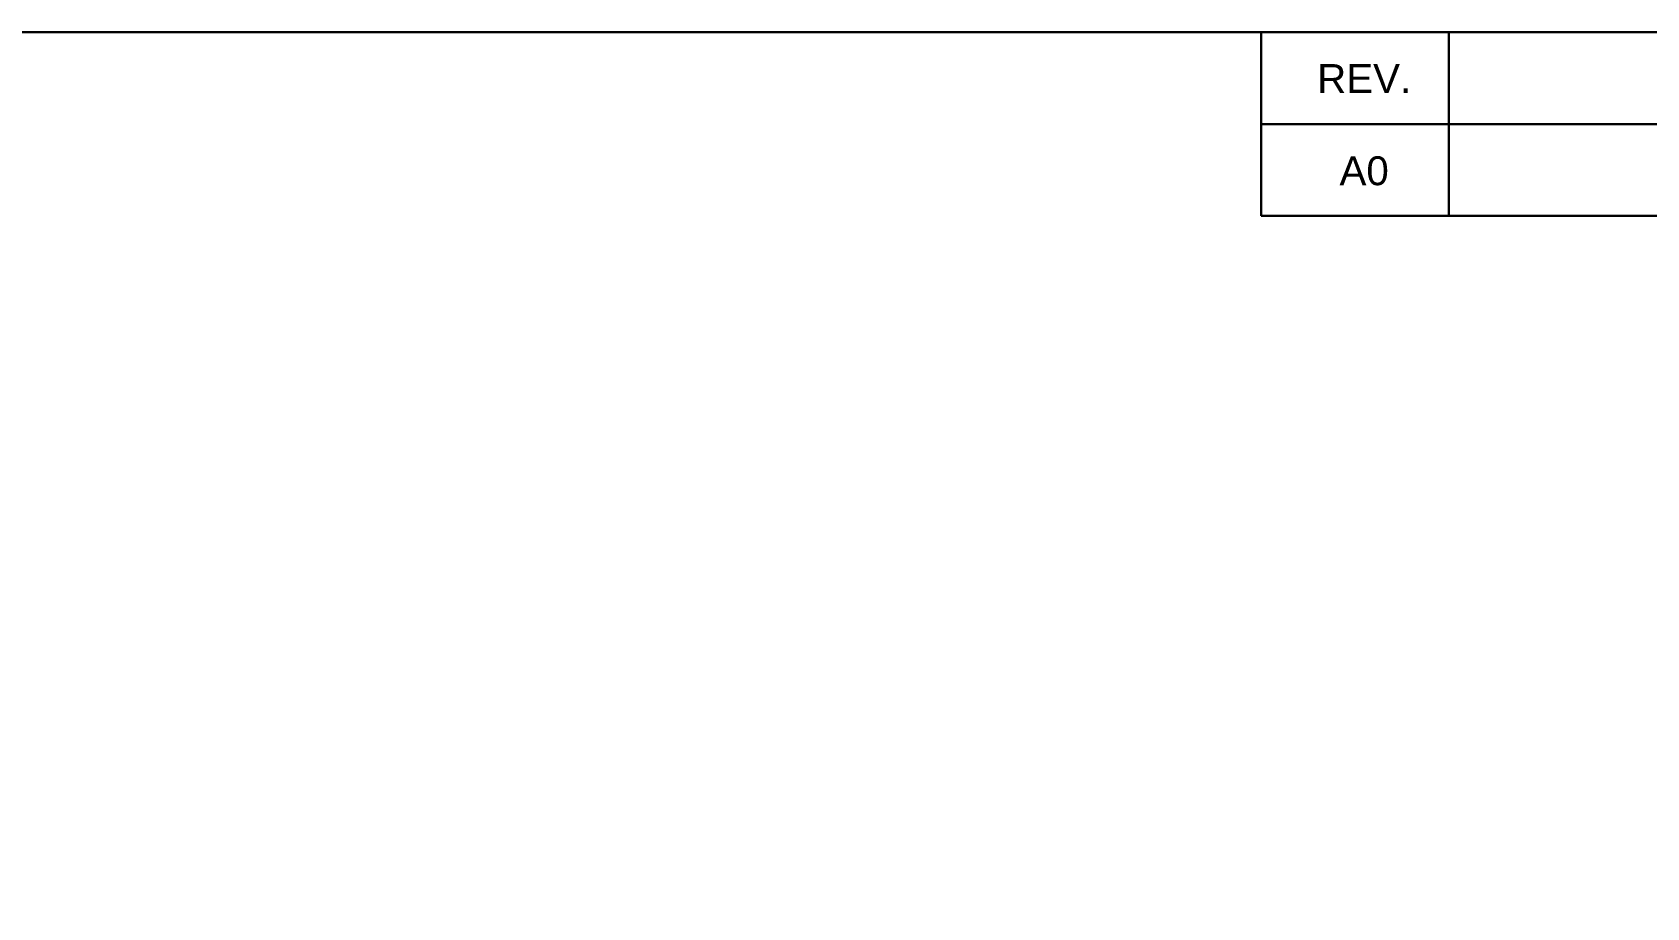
# Model space of a CAD drawing. Header units: millimetres. Extents: x 1946 to 4611, y 2266 to 2855.
# Drawn here: x 3336.9 to 3419.7, y 2739.8 to 2784.8 of the extents above; entities that cross this region are included whole.
import ezdxf
from ezdxf.enums import TextEntityAlignment as Align

# ---------------------------------------------------------------- set-up
doc = ezdxf.new("R2010")
doc.units = ezdxf.units.MM
doc.layers.add('TEXT', color=7, linetype='Continuous', lineweight=30)
doc.styles.add('Arial', font='arial.ttf')

# ---------------------------------------------------------------- blocks, each defined once
blk = doc.blocks.new('A$C6D9B0F57')
at = {"layer": 'TEXT', "color": 4, "lineweight": 30}
for p, q in [((210.281, 209.965), (210.281, 199.407)), ((221.117, 209.965), (221.117, 199.407)), ((210.281, 204.7), (297, 204.7)), ((210.281, 199.407), (296.972, 199.407))]:
    blk.add_line(p, q, dxfattribs=at)
blk.add_lwpolyline([(297, 0.068), (297, 210), (0.068, 210), (0.068, 0.068)], close=True, dxfattribs=at)
at = {"layer": 'TEXT', "style": 'Arial'}
for s, p in [('REV.', (216.23, 207.332)), ('A0', (216.23, 202.008))]:
    blk.add_text(s, height=1.6639, dxfattribs=at).set_placement(p, align=Align.MIDDLE)

msp = doc.modelspace()

# ---------------------------------------------------------------- block references
at = {"layer": 'TEXT', "lineweight": 9, "xscale": 0.8895743999999013, "yscale": 0.8895743999999013, "zscale": 0.8895743999999013}
msp.add_blockref('A$C6D9B0F57', (3212.85925, 2597.9402), dxfattribs=at)

doc.saveas('drawing.dxf')
